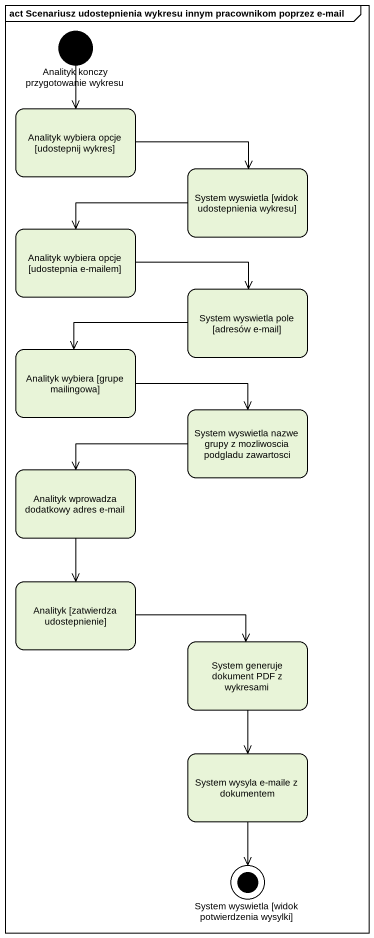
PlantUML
@startuml
mainframe act Scenariusz udostepnienia wykresu innym pracownikom poprzez e-mail
hide empty description
state "Analityk konczy przygotowanie wykresu" as Analityk_konczy <<start>>
state "Analityk wybiera opcje [udostepnij wykres]" as Analityk_wybiera_opcje
state "System wyswietla [widok udostepnienia wykresu]" as System_wyswietla_widok
state "Analityk wybiera opcje [udostepnia e-mailem]" as Analityk_wybiera_opcje_2
state "System wyswietla pole [adresów e-mail]" as System_wyswietla_pole
state "Analityk wybiera [grupe mailingowa]" as Analityk_wybiera_grupe
state "System wyswietla nazwe grupy z mozliwoscia podgladu zawartosci" as System_wyswietla_nazwe
state "Analityk wprowadza dodatkowy adres e-mail" as Analityk_wprowadza
state "Analityk [zatwierdza udostepnienie]" as Analityk_zatwierdza
state "System generuje dokument PDF z wykresami" as System_generuje_dokument
state "System wysyla e-maile z dokumentem" as System_wysyla_e_maile_z
state "System wyswietla [widok potwierdzenia wysylki]" as System_wyswietla_widok_2 <<end>>
Analityk_konczy --> Analityk_wybiera_opcje
Analityk_wybiera_opcje -right-> System_wyswietla_widok
System_wyswietla_widok -left-> Analityk_wybiera_opcje_2
Analityk_wybiera_opcje_2 -right-> System_wyswietla_pole
System_wyswietla_pole -left-> Analityk_wybiera_grupe
Analityk_wybiera_grupe -right-> System_wyswietla_nazwe
System_wyswietla_nazwe -left-> Analityk_wprowadza
Analityk_wprowadza --> Analityk_zatwierdza
Analityk_zatwierdza -right-> System_generuje_dokument
System_generuje_dokument --> System_wysyla_e_maile_z
System_wysyla_e_maile_z --> System_wyswietla_widok_2
@enduml
